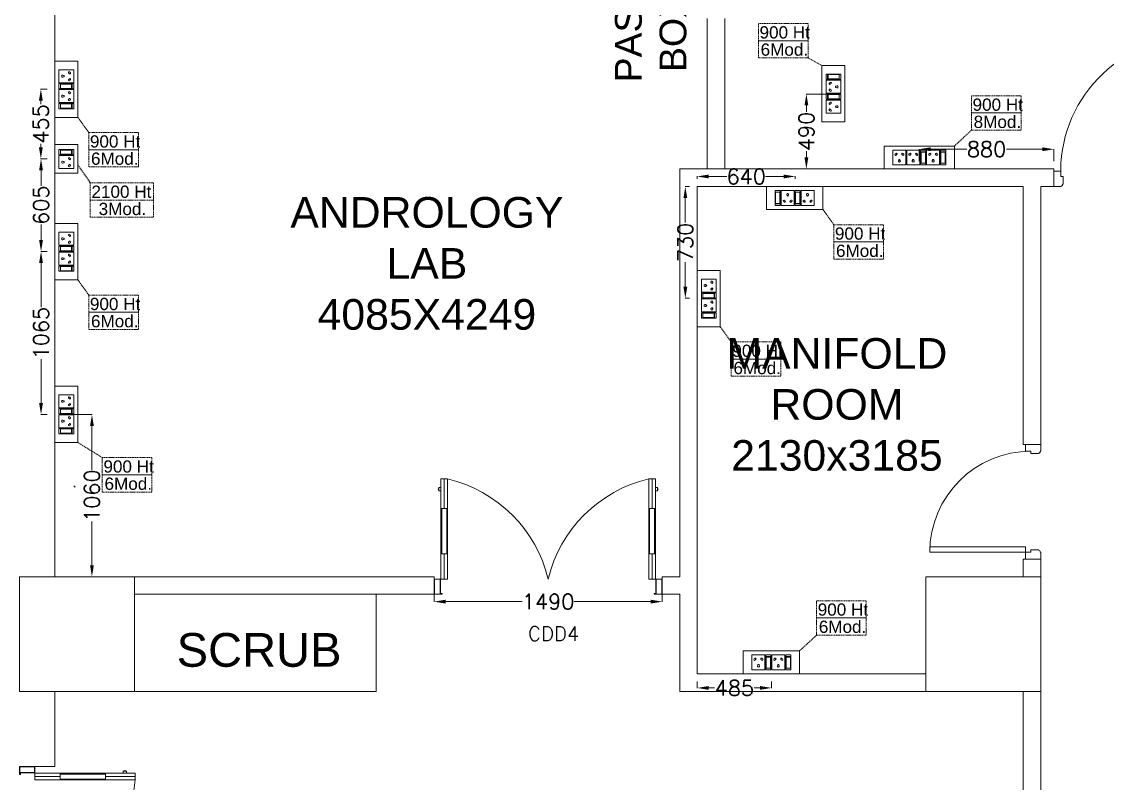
# Model space of a CAD drawing. Extents: x 3505867 to 4040009, y -660366 to -590408.
# Drawn here: x 3612446 to 3619542, y -603838 to -598861 of the extents above; entities that cross this region are included whole.
import ezdxf

# ---------------------------------------------------------------- set-up
doc = ezdxf.new("R2010")
doc.units = 0
doc.header["$LTSCALE"] = 6
doc.header["$MEASUREMENT"] = 0
doc.linetypes.add('1', pattern=[0])
doc.linetypes.add('DASHED2', pattern=[0.375, 0.25, -0.125])
doc.layers.get('0').update_dxf_attribs({"linetype": 'CONTINUOUS', "lineweight": 0})
doc.layers.get('Defpoints').update_dxf_attribs({"linetype": 'CONTINUOUS', "lineweight": 0})
for name, color, linetype, lineweight in [('1200 Door', 144, 'CONTINUOUS', 0), ('COL', 5, 'CONTINUOUS', 0), ('DIM', 7, 'CONTINUOUS', 0), ('DOOR', 44, 'CONTINUOUS', 0), ('Double Leaf Door', 4, 'CONTINUOUS', 0), ('ELE-2NOS OF 6-16 RAW POWER SOCKET', 1, 'CONTINUOUS', 0), ('ELE-3NOS 6-16A POWER SOCKET', 5, 'CONTINUOUS', 0), ('ELE-CABLE TRAY', 31, 'CONTINUOUS', 0), ('furniture', 33, 'CONTINUOUS', 0), ('TEXT', 5, 'CONTINUOUS', 0), ('WALL', 10, 'CONTINUOUS', 0)]:
    doc.layers.add(name, color=color, linetype=linetype, lineweight=lineweight)
doc.layers.add('CFT_LOOPING', color=7, linetype='1', lineweight=0, true_color=0xd6d600)
doc.layers.add('ELE-6A AC SOCKET', color=7, linetype='CONTINUOUS', lineweight=0, true_color=0x00ceb6)
doc.styles.add('ARIAL', font='arial.ttf')
doc.styles.add('ROMANS', font='romans.shx')
doc.styles.get("Standard").update_dxf_attribs({"font": 'SIMPLEX'})
doc.dimstyles.new('AEPL1', dxfattribs={"dimtxt": 100, "dimasz": 75, "dimexe": 1.25, "dimexo": 50, "dimtad": 0, "dimdec": 0, "dimtxsty": 'ROMANS', "dimcen": 2.5, "dimclrd": 7, "dimclre": 7, "dimadec": 0, "dimazin": 0, "dimtfac": 1, "dimtdec": 0, "dimtmove": 0, "dimatfit": 3, "dimfxl": 1, "dimlwd": 0, "dimlwe": 0, "dimarcsym": 0})

# ---------------------------------------------------------------- blocks, each defined once
blk = doc.blocks.new('A$C19B8274B')
at = {"layer": 'DOOR'}
for p, q in [((-45, 925), (-80, 925)), ((-80, 50), (-80, 925)), ((-45, 50), (-45, 925)), ((-45, 50), (-80, 50)), ((-955, -50), (-955, -47.5)), ((-940, -35), (-942.5, -35)), ((-60, -35), (-57.5, -35)), ((-45, -50), (-45, -47.5))]:
    blk.add_line(p, q, dxfattribs=at)
for points in [[(-940, 15), (-955, 15), (-955, 50), (-1000, 50), (-1000, -50), (-955, -50)], [(-940, -35), (-940, 15)], [(-60, 15), (-45, 15), (-45, 50), (0, 50), (0, -50), (-45, -50)], [(-60, -35), (-60, 15)]]:
    blk.add_lwpolyline(points, dxfattribs=at)
at = {"layer": 'DOOR', "color": 145}
blk.add_arc((-80, 50), 875, 90, 182.29244, dxfattribs=at)
at = {"layer": 'DOOR'}
for centre, start, end in [((-955, -35), 270, 0), ((-45, -35), 180, 270)]:
    blk.add_arc(centre, 12.5, start, end, dxfattribs=at)
blk = doc.blocks.new('750')
at = {"layer": 'DOOR'}
for p, q in [((-50, 705), (-47.5, 705)), ((-35, 690), (-35, 692.5)), ((50, 45), (50, 80)), ((50, 80), (675, 80)), ((675, 45), (675, 80)), ((-50, 45), (-47.5, 45)), ((-35, 60), (-35, 57.5)), ((50, 45), (675, 45))]:
    blk.add_line(p, q, dxfattribs=at)
for points in [[(15, 690), (15, 705), (50, 705), (50, 750), (-50, 750), (-50, 705)], [(-35, 690), (15, 690)], [(15, 60), (15, 45), (50, 45), (50, 0), (-50, 0), (-50, 45)], [(-35, 60), (15, 60)]]:
    blk.add_lwpolyline(points, dxfattribs=at)
for centre, start, end in [((-35, 705), 180, 270), ((-35, 45), 90, 180)]:
    blk.add_arc(centre, 12.5, start, end, dxfattribs=at)
at = {"layer": 'DOOR', "color": 145}
blk.add_arc((15, 45), 660, 0, 90, dxfattribs=at)
blk = doc.blocks.new('*D605')
at = {"layer": 'Defpoints', "color": 0, "linetype": 'ByBlock', "transparency": 16777216}
for p in [(-26230, 11392.2), (-24740, 11392.2), (-24740, 11287.3)]:
    blk.add_point(p, dxfattribs=at)
at = {"layer": 'DIM', "color": 7, "linetype": 'ByBlock', "lineweight": 0, "transparency": 16777216}
for p, q in [((-26230, 11342.2), (-26230, 11286.1)), ((-26155, 11287.3), (-25654.7, 11287.3)), ((-24815, 11287.3), (-25315.3, 11287.3)), ((-24740, 11342.2), (-24740, 11286.1))]:
    blk.add_line(p, q, dxfattribs=at)
at = {"layer": 'DIM', "color": 7, "linetype": 'ByBlock', "transparency": 16777216}
for points in [[(-26155, 11299.8), (-26155, 11274.8), (-26230, 11287.3)], [(-24815, 11299.8), (-24815, 11274.8), (-24740, 11287.3)]]:
    blk.add_solid(points, dxfattribs=at)
at = {"layer": 'DIM', "color": 0, "linetype": 'ByBlock', "transparency": 16777216, "insert": (-25485, 11287.3), "char_height": 100, "attachment_point": 5, "style": 'ROMANS'}
blk.add_mtext('1490', dxfattribs=at)
blk = doc.blocks.new('1500x2100x100 DD')
at = {"layer": 'Double Leaf Door'}
for points in [[(49.2, 263.9), (54.1, 263.9), (54.1, 560.4), (49.2, 560.4)], [(92.8, 560.4), (87.8, 560.4), (87.8, 263.9), (92.8, 263.9)], [(1407.2, 560.4), (1412.2, 560.4), (1412.2, 263.9), (1407.2, 263.9)], [(1450.8, 263.9), (1445.9, 263.9), (1445.9, 560.4), (1450.8, 560.4)]]:
    blk.add_hatch(color=6, dxfattribs=at).paths.add_polyline_path(points)
at = {"layer": 'Double Leaf Door', "color": 8}
for p, q in [((49.2, 100), (49.2, 754.2)), ((49.2, 754.2), (92.8, 754.2)), ((71, 560.4), (71, 754.2)), ((92.8, 754.2), (92.8, 100)), ((1450.8, 754.2), (1407.2, 754.2)), ((1407.2, 754.2), (1407.2, 100)), ((1429, 560.4), (1429, 754.2)), ((1450.8, 100), (1450.8, 754.2)), ((34.8, 696.7), (34.8, 678.8)), ((49.2, 698.7), (36.7, 698.7)), ((36.7, 676.8), (49.2, 676.8)), ((49.2, 698.7), (49.2, 676.8)), ((1450.8, 698.7), (1463.3, 698.7)), ((1450.8, 698.7), (1450.8, 676.8)), ((1463.3, 676.8), (1450.8, 676.8)), ((1465.2, 696.7), (1465.2, 678.8)), ((71, 100), (71, 263.9)), ((1429, 100), (1429, 263.9)), ((5, 100), (5, 0)), ((45.2, 100), (5, 100)), ((7, 98), (7, 2)), ((43.2, 98), (7, 98)), ((43.2, 3), (43.2, 98)), ((45.2, 5), (45.2, 100)), ((92.8, 100), (49.2, 100)), ((1407.2, 100), (1450.8, 100)), ((1454.8, 5), (1454.8, 100)), ((1454.8, 100), (1495, 100)), ((1456.8, 3), (1456.8, 98)), ((1456.8, 98), (1493, 98)), ((1493, 98), (1493, 2)), ((1495, 100), (1495, 0)), ((5, 0), (45.2, 0)), ((7, 2), (45.2, 2)), ((55.1, 3), (43.2, 3)), ((57.1, 5), (45.2, 5)), ((45.2, 2), (55.1, 2)), ((45.2, 0), (57.1, 0)), ((55.1, 2), (55.1, 3)), ((57.1, 0), (57.1, 5)), ((1442.9, 0), (1442.9, 5)), ((1442.9, 5), (1454.8, 5)), ((1454.8, 0), (1442.9, 0)), ((1444.9, 2), (1444.9, 3)), ((1444.9, 3), (1456.8, 3)), ((1454.8, 2), (1444.9, 2)), ((1493, 2), (1454.8, 2)), ((1495, 0), (1454.8, 0))]:
    blk.add_line(p, q, dxfattribs=at)
at = {"layer": 'Double Leaf Door', "color": 6}
for p, q in [((92.8, 560.4), (49.2, 560.4)), ((49.2, 560.4), (49.2, 263.9)), ((54.1, 263.9), (54.1, 560.4)), ((87.8, 263.9), (87.8, 560.4)), ((92.8, 263.9), (92.8, 560.4)), ((1407.2, 263.9), (1407.2, 560.4)), ((1407.2, 560.4), (1450.8, 560.4)), ((1412.2, 263.9), (1412.2, 560.4)), ((1445.9, 263.9), (1445.9, 560.4)), ((1450.8, 560.4), (1450.8, 263.9)), ((49.2, 263.9), (92.8, 263.9)), ((1450.8, 263.9), (1407.2, 263.9))]:
    blk.add_line(p, q, dxfattribs=at)
at = {"layer": 'Double Leaf Door', "color": 6, "ltscale": 100}
for p, q in [((87.8, 560.4), (87.8, 263.9)), ((1412.2, 560.4), (1412.2, 263.9))]:
    blk.add_line(p, q, dxfattribs=at)
at = {"layer": 'Double Leaf Door', "color": 6}
for points in [[(49.2, 560.4), (49.2, 263.9), (54.1, 263.9), (54.1, 560.4), (49.2, 560.4)], [(92.8, 560.4), (92.8, 263.9), (87.8, 263.9), (87.8, 560.4), (92.8, 560.4)], [(1407.2, 560.4), (1407.2, 263.9), (1412.2, 263.9), (1412.2, 560.4), (1407.2, 560.4)], [(1450.8, 560.4), (1450.8, 263.9), (1445.9, 263.9), (1445.9, 560.4), (1450.8, 560.4)]]:
    blk.add_lwpolyline(points, dxfattribs=at)
at = {"layer": 'Double Leaf Door', "ltscale": 5000}
for points in [[(49.2, 560.4), (49.2, 263.9), (54.1, 263.9), (54.1, 560.4), (49.2, 560.4)], [(1450.8, 560.4), (1450.8, 263.9), (1445.9, 263.9), (1445.9, 560.4), (1450.8, 560.4)]]:
    blk.add_lwpolyline(points, dxfattribs=at)
at = {"layer": 'Double Leaf Door', "color": 8}
for centre, radius, start, end in [((-111.3, -108), 886, 13.57447, 76.68363), ((1611.3, -108), 886, 103.31637, 166.42553), ((34.8, 687.7), 3.72, 90, 270), ((36.7, 696.7), 1.98, 90, 180), ((36.7, 678.8), 1.98, 180, 270), ((1463.3, 696.7), 1.98, 0, 90), ((1463.3, 678.8), 1.98, 270, 0), ((1465.2, 687.7), 3.72, 270, 90)]:
    blk.add_arc(centre, radius, start, end, dxfattribs=at)
blk = doc.blocks.new('1800x100')
at = {"layer": 'Double Leaf Door'}
for points in [[(101627.9, -31394.5), (101632.8, -31394.5), (101632.8, -31098), (101627.9, -31098)], [(101671.5, -31098), (101666.6, -31098), (101666.6, -31394.5), (101671.5, -31394.5)], [(103255.9, -31098), (103260.9, -31098), (103260.9, -31394.5), (103255.9, -31394.5)], [(103299.6, -31394.5), (103294.6, -31394.5), (103294.6, -31098), (103299.6, -31098)]]:
    blk.add_hatch(color=6, dxfattribs=at).paths.add_polyline_path(points)
at = {"layer": 'Double Leaf Door', "color": 8}
for p, q in [((101627.9, -31558.5), (101627.9, -30904.2)), ((101627.9, -30904.2), (101671.5, -30904.2)), ((101649.7, -31098), (101649.7, -30904.2)), ((101671.5, -30904.2), (101671.5, -31558.5)), ((103299.6, -30904.2), (103255.9, -30904.2)), ((103255.9, -30904.2), (103255.9, -31558.5)), ((103277.8, -31098), (103277.8, -30904.2)), ((103299.6, -31558.5), (103299.6, -30904.2)), ((101613.5, -30961.8), (101613.5, -30979.7)), ((101627.9, -30959.8), (101615.5, -30959.8)), ((101615.5, -30981.7), (101627.9, -30981.7)), ((101627.9, -30959.8), (101627.9, -30981.7)), ((103299.6, -30959.8), (103312, -30959.8)), ((103299.6, -30959.8), (103299.6, -30981.7)), ((103312, -30981.7), (103299.6, -30981.7)), ((103314, -30961.8), (103314, -30979.7)), ((101649.7, -31558.5), (101649.7, -31394.5)), ((103277.8, -31558.5), (103277.8, -31394.5)), ((101583.7, -31558.5), (101583.7, -31658.5)), ((101623.9, -31558.5), (101583.7, -31558.5)), ((101585.7, -31560.5), (101585.7, -31656.5)), ((101621.9, -31560.5), (101585.7, -31560.5)), ((101621.9, -31655.5), (101621.9, -31560.5)), ((101623.9, -31653.5), (101623.9, -31558.5)), ((101671.5, -31558.5), (101627.9, -31558.5)), ((103255.9, -31558.5), (103299.6, -31558.5)), ((103303.6, -31653.5), (103303.6, -31558.5)), ((103303.6, -31558.5), (103343.7, -31558.5)), ((103305.5, -31655.5), (103305.5, -31560.5)), ((103305.5, -31560.5), (103341.8, -31560.5)), ((103341.8, -31560.5), (103341.8, -31656.5)), ((103343.7, -31558.5), (103343.7, -31658.5)), ((101583.7, -31658.5), (101623.9, -31658.5)), ((101585.7, -31656.5), (101623.9, -31656.5)), ((101633.8, -31655.5), (101621.9, -31655.5)), ((101635.8, -31653.5), (101623.9, -31653.5)), ((101623.9, -31656.5), (101633.8, -31656.5)), ((101623.9, -31658.5), (101635.8, -31658.5)), ((101633.8, -31656.5), (101633.8, -31655.5)), ((101635.8, -31658.5), (101635.8, -31653.5)), ((103291.6, -31658.5), (103291.6, -31653.5)), ((103291.6, -31653.5), (103303.6, -31653.5)), ((103303.6, -31658.5), (103291.6, -31658.5)), ((103293.6, -31656.5), (103293.6, -31655.5)), ((103293.6, -31655.5), (103305.5, -31655.5)), ((103303.6, -31656.5), (103293.6, -31656.5)), ((103341.8, -31656.5), (103303.6, -31656.5)), ((103343.7, -31658.5), (103303.6, -31658.5))]:
    blk.add_line(p, q, dxfattribs=at)
at = {"layer": 'Double Leaf Door', "color": 6}
for p, q in [((101671.5, -31098), (101627.9, -31098)), ((101627.9, -31098), (101627.9, -31394.5)), ((101632.8, -31394.5), (101632.8, -31098)), ((101666.6, -31394.5), (101666.6, -31098)), ((101671.5, -31394.5), (101671.5, -31098)), ((103255.9, -31394.5), (103255.9, -31098)), ((103255.9, -31098), (103299.6, -31098)), ((103260.9, -31394.5), (103260.9, -31098)), ((103294.6, -31394.5), (103294.6, -31098)), ((103299.6, -31098), (103299.6, -31394.5)), ((101627.9, -31394.5), (101671.5, -31394.5)), ((103299.6, -31394.5), (103255.9, -31394.5))]:
    blk.add_line(p, q, dxfattribs=at)
at = {"layer": 'Double Leaf Door', "color": 6, "ltscale": 100}
for p, q in [((101666.6, -31098), (101666.6, -31394.5)), ((103260.9, -31098), (103260.9, -31394.5))]:
    blk.add_line(p, q, dxfattribs=at)
at = {"layer": 'Double Leaf Door', "color": 6}
for points in [[(101627.9, -31098), (101627.9, -31394.5), (101632.8, -31394.5), (101632.8, -31098), (101627.9, -31098)], [(101671.5, -31098), (101671.5, -31394.5), (101666.6, -31394.5), (101666.6, -31098), (101671.5, -31098)], [(103255.9, -31098), (103255.9, -31394.5), (103260.9, -31394.5), (103260.9, -31098), (103255.9, -31098)], [(103299.6, -31098), (103299.6, -31394.5), (103294.6, -31394.5), (103294.6, -31098), (103299.6, -31098)]]:
    blk.add_lwpolyline(points, dxfattribs=at)
at = {"layer": 'Double Leaf Door', "ltscale": 5000}
for points in [[(101627.9, -31098), (101627.9, -31394.5), (101632.8, -31394.5), (101632.8, -31098), (101627.9, -31098)], [(103299.6, -31098), (103299.6, -31394.5), (103294.6, -31394.5), (103294.6, -31098), (103299.6, -31098)]]:
    blk.add_lwpolyline(points, dxfattribs=at)
at = {"layer": 'Double Leaf Door', "color": 8}
for centre, radius, start, end in [((101601.6, -31795.7), 894.2, 15.3848, 85.51147), ((103268.8, -31726.5), 822.4, 90.89566, 168.20807), ((101613.5, -30970.7), 3.72, 90, 270), ((101615.5, -30961.8), 1.98, 90, 180), ((101615.5, -30979.7), 1.98, 180, 270), ((103312, -30961.8), 1.98, 0, 90), ((103312, -30979.7), 1.98, 270, 0), ((103314, -30970.7), 3.72, 270, 90)]:
    blk.add_arc(centre, radius, start, end, dxfattribs=at)
blk = doc.blocks.new('RTUH 6U')
at = {"layer": 'ELE-2NOS OF 6-16 RAW POWER SOCKET', "color": 30, "lineweight": 0, "ltscale": 300}
for p, q in [((-311.5, -26.5), (-226.5, -26.5)), ((-311.5, -123.5), (-311.5, -26.5)), ((-226.5, -26.5), (-226.5, -123.5)), ((-187.1, -26.5), (-220.9, -26.5)), ((-220.9, -26.5), (-220.9, -123.5)), ((-189.9, -37), (-218, -37)), ((-218, -37), (-218, -113)), ((-189.9, -40.4), (-218, -40.4)), ((-189.9, -113), (-189.9, -37)), ((-187.1, -123.5), (-187.1, -26.5)), ((-187.1, -123.5), (-187.1, -26.5)), ((-181.4, -123.5), (-181.4, -26.5)), ((-181.4, -26.5), (-96.4, -26.5)), ((-96.4, -26.5), (-96.4, -123.5)), ((-57, -26.5), (-90.8, -26.5)), ((-90.8, -26.5), (-90.8, -123.5)), ((-59.8, -37), (-88, -37)), ((-88, -37), (-88, -113)), ((-59.8, -40.4), (-88, -40.4)), ((-59.8, -113), (-59.8, -37)), ((-57, -123.5), (-57, -26.5)), ((-57, -123.5), (-57, -26.5)), ((-226.5, -123.5), (-311.5, -123.5)), ((-187.1, -123.5), (-220.9, -123.5)), ((-220.9, -123.5), (-187.1, -123.5)), ((-218, -113), (-189.9, -113)), ((-96.4, -123.5), (-181.4, -123.5)), ((-57, -123.5), (-90.8, -123.5)), ((-90.8, -123.5), (-57, -123.5)), ((-88, -113), (-59.8, -113))]:
    blk.add_line(p, q, dxfattribs=at)
blk.add_lwpolyline([(0, 0), (-368.5, 0), (-368.5, -150), (0, -150)], close=True, dxfattribs=at)
for centre, radius, start, end in [((-293.2, -56.1), 5.7, 87.48997, 354.73109), ((-288.7, -52.1), 4.6, 284.90486, 157.31619), ((-249.3, -52.1), 4.6, 22.68381, 255.09514), ((-244.8, -56.1), 5.7, 185.26891, 92.51003), ((-163.1, -56.1), 5.7, 87.48997, 354.73109), ((-158.6, -52.1), 4.6, 284.90486, 157.31619), ((-119.2, -52.1), 4.6, 22.68381, 255.09514), ((-114.7, -56.1), 5.7, 185.26891, 92.51003), ((-269, -99), 6.62, 127.15837, 52.84163), ((-269, -92.3), 4.22, 341.40312, 198.59688), ((-138.9, -99), 6.62, 127.15837, 52.84163), ((-138.9, -92.3), 4.22, 341.40312, 198.59688)]:
    blk.add_arc(centre, radius, start, end, dxfattribs=at)
blk = doc.blocks.new('543WYH')
at = {"layer": 'ELE-2NOS OF 6-16 RAW POWER SOCKET', "color": 30, "linetype": 'ByBlock', "lineweight": 0}
for p, q in [((-123.5, -57), (-123.5, -90.8)), ((-26.5, -57), (-123.5, -57)), ((-26.5, -57), (-123.5, -57)), ((-113, -59.8), (-113, -88)), ((-37, -59.8), (-113, -59.8)), ((-109.6, -59.8), (-109.6, -88)), ((-37, -88), (-37, -59.8)), ((-26.5, -57), (-26.5, -90.8)), ((-26.5, -90.8), (-26.5, -57)), ((-123.5, -90.8), (-26.5, -90.8)), ((-123.5, -96.4), (-26.5, -96.4)), ((-123.5, -181.4), (-123.5, -96.4)), ((-113, -88), (-37, -88)), ((-26.5, -96.4), (-26.5, -181.4)), ((-26.5, -181.4), (-123.5, -181.4)), ((-123.5, -187.1), (-123.5, -220.9)), ((-26.5, -187.1), (-123.5, -187.1)), ((-26.5, -187.1), (-123.5, -187.1)), ((-113, -189.9), (-113, -218)), ((-37, -189.9), (-113, -189.9)), ((-109.6, -189.9), (-109.6, -218)), ((-37, -218), (-37, -189.9)), ((-26.5, -187.1), (-26.5, -220.9)), ((-26.5, -220.9), (-26.5, -187.1)), ((-123.5, -220.9), (-26.5, -220.9)), ((-123.5, -311.5), (-123.5, -226.5)), ((-123.5, -226.5), (-26.5, -226.5)), ((-113, -218), (-37, -218)), ((-26.5, -226.5), (-26.5, -311.5)), ((-26.5, -311.5), (-123.5, -311.5)), ((-123.5, -402.2), (-123.5, -317.1)), ((-123.5, -317.1), (-26.5, -317.1)), ((-26.5, -317.1), (-26.5, -402.2)), ((-26.5, -402.2), (-123.5, -402.2))]:
    blk.add_line(p, q, dxfattribs=at)
blk.add_lwpolyline([(-150, 0), (-150, -459.1), (0, -459.1), (0, 0)], close=True, dxfattribs=at)
for centre, radius, start, end in [((-97.9, -119.2), 4.6, 112.68381, 345.09514), ((-93.9, -114.7), 5.7, 275.26891, 182.51003), ((-57.7, -138.9), 4.22, 71.40312, 288.59688), ((-51, -138.9), 6.62, 217.15837, 142.84163), ((-97.9, -158.6), 4.6, 14.90486, 247.31619), ((-93.9, -163.1), 5.7, 177.48997, 84.73109), ((-97.9, -249.3), 4.6, 112.68381, 345.09514), ((-93.9, -244.8), 5.7, 275.26891, 182.51003), ((-57.7, -269), 4.22, 71.40312, 288.59688), ((-51, -269), 6.62, 217.15837, 142.84163), ((-97.9, -288.7), 4.6, 14.90486, 247.31619), ((-97.9, -339.9), 4.6, 112.68381, 345.09514), ((-93.9, -293.2), 5.7, 177.48997, 84.73109), ((-93.9, -335.4), 5.7, 275.26891, 182.51003), ((-51, -359.7), 6.62, 217.15837, 142.84163), ((-97.9, -379.4), 4.6, 14.90486, 247.31619), ((-93.9, -383.9), 5.7, 177.48997, 84.73109), ((-57.7, -359.7), 4.22, 71.40312, 288.59688)]:
    blk.add_arc(centre, radius, start, end, dxfattribs=at)
blk = doc.blocks.new('EQ2WE')
at = {"layer": 'ELE-6A AC SOCKET', "lineweight": 0}
for p, q in [((-98.7, 169.5), (-215.4, 169.5)), ((-215.4, 169.5), (-215.4, 36.3)), ((-98.7, 36.3), (-98.7, 169.5)), ((-91, 36.3), (-91, 169.5)), ((-91, 169.5), (-44.6, 169.5)), ((-44.6, 169.5), (-91, 169.5)), ((-87.1, 50.8), (-87.1, 155)), ((-87.1, 155), (-48.5, 155)), ((-48.5, 155), (-48.5, 50.8)), ((-44.6, 169.5), (-44.6, 36.3)), ((-44.6, 169.5), (-44.6, 36.3)), ((-215.4, 36.3), (-98.7, 36.3)), ((-44.6, 36.3), (-91, 36.3)), ((-48.5, 55.5), (-87.1, 55.5)), ((-48.5, 50.8), (-87.1, 50.8))]:
    blk.add_line(p, q, dxfattribs=at)
blk.add_lwpolyline([(0, 0), (-257.3, 0), (-257.3, 205.9), (0, 205.9)], close=True, dxfattribs=at)
for centre, radius, start, end in [((-157.1, 135.8), 9.08, 307.15837, 232.84163), ((-157.1, 126.7), 5.79, 161.40312, 18.59688), ((-190.3, 76.9), 7.83, 5.26891, 272.51003), ((-184.2, 71.6), 6.31, 202.68381, 75.09514), ((-130, 71.6), 6.31, 104.90486, 337.31619), ((-123.8, 76.9), 7.83, 267.48997, 174.73109)]:
    blk.add_arc(centre, radius, start, end, dxfattribs=at)
blk = doc.blocks.new('*D360')
at = {"layer": 'Defpoints', "color": 0, "linetype": 'ByBlock', "transparency": 16777216}
for p in [(3612662.2, -601428.5), (3612904.7, -601428.5), (3612662.2, -602488.2)]:
    blk.add_point(p, dxfattribs=at)
at = {"layer": 'ELE-CABLE TRAY', "color": 7, "linetype": 'ByBlock', "lineweight": 0, "transparency": 16777216}
for p, q in [((3612712.2, -601428.5), (3612906, -601428.5)), ((3612904.7, -601503.5), (3612904.7, -601788.7)), ((3612904.7, -602413.2), (3612904.7, -602128)), ((3612712.2, -602488.2), (3612906, -602488.2))]:
    blk.add_line(p, q, dxfattribs=at)
at = {"layer": 'ELE-CABLE TRAY', "color": 7, "linetype": 'ByBlock', "transparency": 16777216}
for points in [[(3612917.2, -601503.5), (3612892.2, -601503.5), (3612904.7, -601428.5)], [(3612892.2, -602413.2), (3612917.2, -602413.2), (3612904.7, -602488.2)]]:
    blk.add_solid(points, dxfattribs=at)
at = {"layer": 'ELE-CABLE TRAY', "color": 0, "linetype": 'ByBlock', "transparency": 16777216, "insert": (3612904.7, -601958.4), "char_height": 100, "attachment_point": 5, "rotation": 90, "style": 'ROMANS'}
blk.add_mtext('1060', dxfattribs=at)
blk = doc.blocks.new('*D361')
at = {"layer": 'Defpoints', "color": 0, "linetype": 'ByBlock', "transparency": 16777216}
for p in [(3612571.9, -600363.2), (3612662.2, -600363.2), (3612662.2, -601428.5)]:
    blk.add_point(p, dxfattribs=at)
at = {"layer": 'ELE-CABLE TRAY', "color": 7, "linetype": 'ByBlock', "lineweight": 0, "transparency": 16777216}
for p, q in [((3612612.2, -600363.2), (3612570.7, -600363.2)), ((3612571.9, -600438.2), (3612571.9, -600726.2)), ((3612571.9, -601353.5), (3612571.9, -601065.5)), ((3612612.2, -601428.5), (3612570.7, -601428.5))]:
    blk.add_line(p, q, dxfattribs=at)
at = {"layer": 'ELE-CABLE TRAY', "color": 7, "linetype": 'ByBlock', "transparency": 16777216}
for points in [[(3612584.4, -600438.2), (3612559.4, -600438.2), (3612571.9, -600363.2)], [(3612559.4, -601353.5), (3612584.4, -601353.5), (3612571.9, -601428.5)]]:
    blk.add_solid(points, dxfattribs=at)
at = {"layer": 'ELE-CABLE TRAY', "color": 0, "linetype": 'ByBlock', "transparency": 16777216, "insert": (3612571.9, -600895.8), "char_height": 100, "attachment_point": 5, "rotation": 90, "style": 'ROMANS'}
blk.add_mtext('1065', dxfattribs=at)
blk = doc.blocks.new('*D362')
at = {"layer": 'Defpoints', "color": 0, "linetype": 'ByBlock', "transparency": 16777216}
for p in [(3612571.9, -599757.7), (3612662.2, -599757.7), (3612662.2, -600362.2)]:
    blk.add_point(p, dxfattribs=at)
at = {"layer": 'ELE-CABLE TRAY', "color": 7, "linetype": 'ByBlock', "lineweight": 0, "transparency": 16777216}
for p, q in [((3612612.2, -599757.7), (3612570.7, -599757.7)), ((3612571.9, -599832.7), (3612571.9, -599933.1)), ((3612571.9, -600287.2), (3612571.9, -600186.8)), ((3612612.2, -600362.2), (3612570.7, -600362.2))]:
    blk.add_line(p, q, dxfattribs=at)
at = {"layer": 'ELE-CABLE TRAY', "color": 7, "linetype": 'ByBlock', "transparency": 16777216}
for points in [[(3612584.4, -599832.7), (3612559.4, -599832.7), (3612571.9, -599757.7)], [(3612559.4, -600287.2), (3612584.4, -600287.2), (3612571.9, -600362.2)]]:
    blk.add_solid(points, dxfattribs=at)
at = {"layer": 'ELE-CABLE TRAY', "color": 0, "linetype": 'ByBlock', "transparency": 16777216, "insert": (3612571.9, -600059.9), "char_height": 100, "attachment_point": 5, "rotation": 90, "style": 'ROMANS'}
blk.add_mtext('605', dxfattribs=at)
blk = doc.blocks.new('*D363')
at = {"layer": 'Defpoints', "color": 0, "linetype": 'ByBlock', "transparency": 16777216}
for p in [(3612570.7, -599302), (3612662.2, -599302), (3612662.2, -599756.7)]:
    blk.add_point(p, dxfattribs=at)
at = {"layer": 'ELE-CABLE TRAY', "color": 7, "linetype": 'ByBlock', "lineweight": 0, "transparency": 16777216}
for p, q in [((3612612.2, -599302), (3612569.4, -599302)), ((3612570.7, -599377), (3612570.7, -599400.1)), ((3612570.7, -599681.7), (3612570.7, -599658.5)), ((3612612.2, -599756.7), (3612569.4, -599756.7))]:
    blk.add_line(p, q, dxfattribs=at)
at = {"layer": 'ELE-CABLE TRAY', "color": 7, "linetype": 'ByBlock', "transparency": 16777216}
for points in [[(3612583.2, -599377), (3612558.2, -599377), (3612570.7, -599302)], [(3612558.2, -599681.7), (3612583.2, -599681.7), (3612570.7, -599756.7)]]:
    blk.add_solid(points, dxfattribs=at)
at = {"layer": 'ELE-CABLE TRAY', "color": 0, "linetype": 'ByBlock', "transparency": 16777216, "insert": (3612570.7, -599529.3), "char_height": 100, "attachment_point": 5, "rotation": 90, "style": 'ROMANS'}
blk.add_mtext('455', dxfattribs=at)
blk = doc.blocks.new('*D364')
at = {"layer": 'Defpoints', "color": 0, "linetype": 'ByBlock', "transparency": 16777216}
for p in [(3616862.2, -603123.2), (3617347.4, -603123.2), (3617347.4, -603215)]:
    blk.add_point(p, dxfattribs=at)
at = {"layer": 'ELE-CABLE TRAY', "color": 7, "linetype": 'ByBlock', "lineweight": 0, "transparency": 16777216}
for p, q in [((3616862.2, -603173.2), (3616862.2, -603216.3)), ((3616937.2, -603215), (3616975.6, -603215)), ((3617272.4, -603215), (3617234, -603215)), ((3617347.4, -603173.2), (3617347.4, -603216.3))]:
    blk.add_line(p, q, dxfattribs=at)
at = {"layer": 'ELE-CABLE TRAY', "color": 7, "linetype": 'ByBlock', "transparency": 16777216}
for points in [[(3616937.2, -603202.5), (3616937.2, -603227.5), (3616862.2, -603215)], [(3617272.4, -603227.5), (3617272.4, -603202.5), (3617347.4, -603215)]]:
    blk.add_solid(points, dxfattribs=at)
at = {"layer": 'ELE-CABLE TRAY', "color": 0, "linetype": 'ByBlock', "transparency": 16777216, "insert": (3617104.8, -603215), "char_height": 100, "attachment_point": 5, "style": 'ROMANS'}
blk.add_mtext('485', dxfattribs=at)
blk = doc.blocks.new('*D365')
at = {"layer": 'Defpoints', "color": 0, "linetype": 'ByBlock', "transparency": 16777216}
for p in [(3616783.9, -599938.2), (3616862.2, -599938.2), (3616862.2, -600668.1)]:
    blk.add_point(p, dxfattribs=at)
at = {"layer": 'ELE-CABLE TRAY', "color": 7, "linetype": 'ByBlock', "lineweight": 0, "transparency": 16777216}
for p, q in [((3616812.2, -599938.2), (3616782.7, -599938.2)), ((3616783.9, -600013.2), (3616783.9, -600174)), ((3616783.9, -600593.1), (3616783.9, -600432.4)), ((3616812.2, -600668.1), (3616782.7, -600668.1))]:
    blk.add_line(p, q, dxfattribs=at)
at = {"layer": 'ELE-CABLE TRAY', "color": 7, "linetype": 'ByBlock', "transparency": 16777216}
for points in [[(3616796.4, -600013.2), (3616771.4, -600013.2), (3616783.9, -599938.2)], [(3616771.4, -600593.1), (3616796.4, -600593.1), (3616783.9, -600668.1)]]:
    blk.add_solid(points, dxfattribs=at)
at = {"layer": 'ELE-CABLE TRAY', "color": 0, "linetype": 'ByBlock', "transparency": 16777216, "insert": (3616783.9, -600303.2), "char_height": 100, "attachment_point": 5, "rotation": 90, "style": 'ROMANS'}
blk.add_mtext('730', dxfattribs=at)
blk = doc.blocks.new('*D366')
at = {"layer": 'Defpoints', "color": 0, "linetype": 'ByBlock', "transparency": 16777216}
for p in [(3617502.1, -599872.2), (3616862.2, -599938.2), (3617502.1, -599938.2)]:
    blk.add_point(p, dxfattribs=at)
at = {"layer": 'ELE-CABLE TRAY', "color": 7, "linetype": 'ByBlock', "lineweight": 0, "transparency": 16777216}
for p, q in [((3616862.2, -599888.2), (3616862.2, -599871)), ((3616937.2, -599872.2), (3617055.3, -599872.2)), ((3617427.1, -599872.2), (3617309, -599872.2)), ((3617502.1, -599888.2), (3617502.1, -599871))]:
    blk.add_line(p, q, dxfattribs=at)
at = {"layer": 'ELE-CABLE TRAY', "color": 7, "linetype": 'ByBlock', "transparency": 16777216}
for points in [[(3616937.2, -599859.7), (3616937.2, -599884.7), (3616862.2, -599872.2)], [(3617427.1, -599884.7), (3617427.1, -599859.7), (3617502.1, -599872.2)]]:
    blk.add_solid(points, dxfattribs=at)
at = {"layer": 'ELE-CABLE TRAY', "color": 0, "linetype": 'ByBlock', "transparency": 16777216, "insert": (3617182.2, -599872.2), "char_height": 100, "attachment_point": 5, "style": 'ROMANS'}
blk.add_mtext('640', dxfattribs=at)
blk = doc.blocks.new('*D367')
at = {"layer": 'Defpoints', "color": 0, "linetype": 'ByBlock', "transparency": 16777216}
for p in [(3619193.1, -599694.3), (3618313.4, -599823.2), (3619193.1, -599823.2)]:
    blk.add_point(p, dxfattribs=at)
at = {"layer": 'ELE-CABLE TRAY', "color": 7, "linetype": 'ByBlock', "lineweight": 0, "transparency": 16777216}
for p, q in [((3618313.4, -599773.2), (3618313.4, -599693)), ((3618388.4, -599694.3), (3618624.1, -599694.3)), ((3619118.1, -599694.3), (3618882.5, -599694.3)), ((3619193.1, -599773.2), (3619193.1, -599693))]:
    blk.add_line(p, q, dxfattribs=at)
at = {"layer": 'ELE-CABLE TRAY', "color": 7, "linetype": 'ByBlock', "transparency": 16777216}
for points in [[(3618388.4, -599681.8), (3618388.4, -599706.8), (3618313.4, -599694.3)], [(3619118.1, -599706.8), (3619118.1, -599681.8), (3619193.1, -599694.3)]]:
    blk.add_solid(points, dxfattribs=at)
at = {"layer": 'ELE-CABLE TRAY', "color": 0, "linetype": 'ByBlock', "transparency": 16777216, "insert": (3618753.3, -599694.3), "char_height": 100, "attachment_point": 5, "style": 'ROMANS'}
blk.add_mtext('880', dxfattribs=at)
blk = doc.blocks.new('*D368')
at = {"layer": 'Defpoints', "color": 0, "linetype": 'ByBlock', "transparency": 16777216}
for p in [(3617575.4, -599333.2), (3617827.2, -599333.2), (3617827.2, -599823.2)]:
    blk.add_point(p, dxfattribs=at)
at = {"layer": 'ELE-CABLE TRAY', "color": 7, "linetype": 'ByBlock', "lineweight": 0, "transparency": 16777216}
for p, q in [((3617777.2, -599333.2), (3617574.2, -599333.2)), ((3617575.4, -599408.2), (3617575.4, -599449.1)), ((3617575.4, -599748.2), (3617575.4, -599707.4)), ((3617777.2, -599823.2), (3617574.2, -599823.2))]:
    blk.add_line(p, q, dxfattribs=at)
at = {"layer": 'ELE-CABLE TRAY', "color": 7, "linetype": 'ByBlock', "transparency": 16777216}
for points in [[(3617587.9, -599408.2), (3617562.9, -599408.2), (3617575.4, -599333.2)], [(3617562.9, -599748.2), (3617587.9, -599748.2), (3617575.4, -599823.2)]]:
    blk.add_solid(points, dxfattribs=at)
at = {"layer": 'ELE-CABLE TRAY', "color": 0, "linetype": 'ByBlock', "transparency": 16777216, "insert": (3617575.4, -599578.2), "char_height": 100, "attachment_point": 5, "rotation": 90, "style": 'ROMANS'}
blk.add_mtext('490', dxfattribs=at)
blk = doc.blocks.new('CIVIL IVF')
at = {"layer": 'COL', "color": 8}
for points in [[(-28940, 10700.2), (-28190, 10700.2), (-28190, 11450.2), (-28940, 11450.2)], [(-22265, 10700.2), (-22265, 11450.2), (-23015, 11450.2), (-23015, 10700.2)]]:
    blk.add_lwpolyline(points, close=True, dxfattribs=at)
at = {"layer": 'furniture', "color": 8, "linetype": 'Continuous'}
for p, q in [((-26610, 10700.2), (-26610, 11335.2)), ((-28190, 10700.2), (-26610, 10700.2))]:
    blk.add_line(p, q, dxfattribs=at)
at = {"layer": 'WALL', "color": 8, "linetype": 'ByBlock'}
for p, q in [((-28710, 17415.2), (-28710, 11450.2)), ((-28710, 17415.2), (-28710, 11450.2)), ((-24445, 14115.2, -101230.8), (-24445, 15099.2, -101230.8)), ((-24330, 14115.2), (-24330, 15099.2)), ((-22179.1, 14115.2), (-24625, 14115.2)), ((-24625, 11450.2), (-24625, 14115.2)), ((-22179.1, 14115.2), (-22179.1, 14000.2)), ((-22380, 14000.2), (-24510, 14000.2)), ((-24510, 10815.2), (-24510, 14000.2)), ((-22380, 12315.2), (-22380, 14000.2)), ((-22179.1, 14000.2), (-22265, 14000.2)), ((-22265, 12315.2), (-22265, 14000.2)), ((-22380, 12315.2), (-22265, 12315.2)), ((-22380, 11450.2), (-22380, 11565.2)), ((-22380, 11565.2), (-22265, 11565.2)), ((-22265, 11565.2), (-22265, 11450.2)), ((-22380, 11450.2), (-22265, 11450.2)), ((-24625, 10700.2), (-24625, 11335.2)), ((-23015, 10815.2), (-24510, 10815.2)), ((-28710, 10209.7), (-28710, 10699.2)), ((-23015, 10700.2), (-24625, 10700.2)), ((-22380, 9360.2), (-22380, 10700.2)), ((-22265, 9360.2), (-22265, 10700.2))]:
    blk.add_line(p, q, dxfattribs=at)
at = {"layer": 'WALL', "color": 8, "lineweight": 0}
for p, q in [((-24510, 14115.2), (-22380, 14115.2)), ((-24510, 14000.2), (-22380, 14000.2)), ((-28190, 11450.2), (-26230, 11450.2)), ((-26230, 11450.2), (-26230, 11335.2)), ((-24740, 11450.2), (-24625, 11450.2)), ((-24740, 11450.2), (-24740, 11335.2)), ((-28190, 11335.2), (-26230, 11335.2)), ((-24740, 11335.2), (-24625, 11335.2)), ((-28825, 10700.2), (-28595, 10700.2)), ((-23015, 10700.2), (-22265, 10700.2)), ((-28940, 10209.7), (-28710, 10209.7))]:
    blk.add_line(p, q, dxfattribs=at)
at = {"layer": 'WALL', "linetype": 'ByBlock'}
blk.add_line((-28577.3, 12035.1), (-28586.5, 12044.3), dxfattribs=at)
at = {"layer": 'DOOR', "color": 8, "linetype": 'Continuous'}
blk.add_blockref('A$C19B8274B', (-21179.1, 14050.2), dxfattribs=at)
at = {"layer": 'DOOR', "color": 8, "xscale": -1}
blk.add_blockref('750', (-22315, 11565.2), dxfattribs=at)
at = {"layer": 'Double Leaf Door', "color": 8}
blk.add_blockref('1500x2100x100 DD', (-26235, 11335.2), dxfattribs=at)
at = {"layer": 'Double Leaf Door', "color": 8, "rotation": 270}
blk.add_blockref('1800x100', (2718.5, 111793.4), dxfattribs=at)
at = {"layer": '1200 Door', "color": 8, "linetype": 'ByBlock', "style": 'ROMANS'}
blk.add_text('CDD4', height=94.18, dxfattribs=at).set_placement((-25617.2, 11031.3, -35804.4))
at = {"layer": 'DIM', "color": 8, "linetype": 'Continuous', "insert": (-24813.7, 15007.2, -101230.8), "char_height": 175, "width": 1149.25, "attachment_point": 5, "rotation": 90, "style": 'ARIAL'}
blk.add_mtext('PASS BOX', dxfattribs=at)
at = {"layer": 'DIM', "color": 8, "char_height": 200, "width": 1980.803, "attachment_point": 5, "style": 'ARIAL'}
for s, insert in [('ANDROLOGY\\PLAB\\P4085X4249', (-26277.6, 13496.8)), ('MANIFOLD\\PROOM\\P2130x3185', (-23597.3, 12575))]:
    blk.add_mtext(s, dxfattribs=dict(at, insert=insert))
at = {"layer": 'furniture', "color": 8, "linetype": 'Continuous', "insert": (-27374.8, 11154), "char_height": 220.41, "width": 1257.81, "attachment_point": 5, "style": 'ARIAL'}
blk.add_mtext('\\PSCRUB', dxfattribs=at)
at = {"layer": 'DIM', "color": 8, "linetype": 'ByBlock'}
dim = blk.add_linear_dim(base=(-24740, 11287.3), p1=(-26230, 11392.2), p2=(-24740, 11392.2), dimstyle='AEPL1', dxfattribs=at)
dim.commit()
dim.dimension.update_dxf_attribs({"geometry": '*D605', "text_midpoint": (-25485, 11287.3), "dimtype": 160})

msp = doc.modelspace()

# ---------------------------------------------------------------- linework, layer by layer
at = {"layer": 'CFT_LOOPING', "color": 7, "linetype": 'DASHED2', "ltscale": 5}
for p, q in [((3617586.5, -599097.3), (3617677.2, -599147)), ((3612884.1, -599585.3), (3612812.2, -599486.2)), ((3618654.4, -599569.8), (3618543, -599673.2)), ((3612894.1, -599913.8), (3612812.2, -599796.4)), ((3617754.4, -600187.3), (3617682.6, -600088.2)), ((3612884.1, -600647.5), (3612812.2, -600548.5)), ((3617084.1, -600953.4), (3617012.2, -600854.4)), ((3612972.5, -601709.8), (3612812.2, -601610.7)), ((3617642.1, -602869.8), (3617530.7, -602973.2))]:
    msp.add_line(p, q, dxfattribs=at)
for points in [[(3617261.7, -598872.3), (3617586.5, -598872.3), (3617586.5, -598984.8), (3617261.7, -598984.8)], [(3617261.7, -598984.8), (3617586.5, -598984.8), (3617586.5, -599097.3), (3617261.7, -599097.3)], [(3612884.1, -599585.3), (3613208.9, -599585.3), (3613208.9, -599697.8), (3612884.1, -599697.8)], [(3612884.1, -599697.8), (3613208.9, -599697.8), (3613208.9, -599810.3), (3612884.1, -599810.3)], [(3612894.1, -599913.8), (3613306.7, -599913.8), (3613306.7, -600026.3), (3612894.1, -600026.3)], [(3612894.1, -600026.3), (3613306.7, -600026.3), (3613306.7, -600138.8), (3612894.1, -600138.8)], [(3617754.4, -600187.3), (3618079.3, -600187.3), (3618079.3, -600299.8), (3617754.4, -600299.8)], [(3617754.4, -600299.8), (3618079.3, -600299.8), (3618079.3, -600412.3), (3617754.4, -600412.3)], [(3612884.1, -600647.5), (3613208.9, -600647.5), (3613208.9, -600760), (3612884.1, -600760)], [(3612884.1, -600760), (3613208.9, -600760), (3613208.9, -600872.5), (3612884.1, -600872.5)], [(3617084.1, -600953.4), (3617408.9, -600953.4), (3617408.9, -601065.9), (3617084.1, -601065.9)], [(3617084.1, -601065.9), (3617408.9, -601065.9), (3617408.9, -601178.4), (3617084.1, -601178.4)], [(3612972.5, -601709.8), (3613297.3, -601709.8), (3613297.3, -601822.3), (3612972.5, -601822.3)], [(3612972.5, -601822.3), (3613297.3, -601822.3), (3613297.3, -601934.8), (3612972.5, -601934.8)], [(3617642.1, -602644.8), (3617966.9, -602644.8), (3617966.9, -602757.3), (3617642.1, -602757.3)], [(3617642.1, -602757.3), (3617966.9, -602757.3), (3617966.9, -602869.8), (3617642.1, -602869.8)]]:
    msp.add_lwpolyline(points, close=True, dxfattribs=at)
at = {"layer": 'CFT_LOOPING', "color": 7, "linetype": 'DASHED2', "ltscale": 5, "elevation": 0}
for points in [[(3618654.4, -599344.8), (3618979.2, -599344.8), (3618979.2, -599457.3), (3618654.4, -599457.3)], [(3618654.4, -599457.3), (3618979.2, -599457.3), (3618979.2, -599569.8), (3618654.4, -599569.8)]]:
    msp.add_lwpolyline(points, close=True, dxfattribs=at)

# ---------------------------------------------------------------- block references
at = {"linetype": 'ByBlock'}
msp.add_blockref('CIVIL IVF', (3641372.2, -613938.4), dxfattribs=at)
at = {"layer": 'ELE-2NOS OF 6-16 RAW POWER SOCKET', "color": 3, "linetype": 'ByBlock'}
for p, rotation in [((3612812.2, -599486.2), 270), ((3617677.2, -599147, -101230.8), 89.99999999999999), ((3617314.1, -600088.2), 180), ((3612812.2, -600548.5), 270), ((3617012.2, -600854.4), 270), ((3612812.2, -601610.7), 270)]:
    msp.add_blockref('RTUH 6U', p, dxfattribs=dict(at, rotation=rotation))
msp.add_blockref('RTUH 6U', (3617530.7, -602973.2), dxfattribs=at)
at = {"layer": 'ELE-3NOS 6-16A POWER SOCKET', "color": 254, "linetype": 'ByBlock', "true_color": 0xdebad0, "rotation": 270}
msp.add_blockref('543WYH', (3618543, -599823.2), dxfattribs=at)
at = {"layer": 'ELE-6A AC SOCKET', "color": 254, "linetype": 'ByBlock', "true_color": 0xdebad0, "xscale": 0.7286145446852714, "yscale": 0.7286145446852714, "zscale": 0.7286145446852714, "rotation": 90}
msp.add_blockref('EQ2WE', (3612812.2, -599663.9), dxfattribs=at)

# ---------------------------------------------------------------- texts
at = {"layer": 'TEXT', "color": 7, "char_height": 80, "attachment_point": 1}
for s, insert, width in [('\\A1;{\\fArial|b0|i0|c0|p34;900 Ht\\P}', (3617269.1, -598890.4), 8957.987), ('\\A1;{\\fArial|b0|i0|c0|p34;6Mod.\\P}', (3617276.1, -599002.9), 352.575), ('\\A1;{\\fArial|b0|i0|c0|p34;900 Ht\\P}', (3618661.8, -599362.8), 8957.987), ('\\A1;{\\fArial|b0|i0|c0|p34;8Mod.\\P}', (3618668.8, -599475.3), 352.575), ('\\A1;{\\fArial|b0|i0|c0|p34;900 Ht\\P}', (3612891.5, -599603.3), 8957.987), ('\\A1;{\\fArial|b0|i0|c0|p34;6Mod.\\P}', (3612898.5, -599715.8), 352.575), ('\\A1;{\\fArial|b0|i0|c0|p34;2100 Ht}', (3612901.5, -599931.9), 8957.987), ('\\A1;{\\fArial|b0|i0|c0|p34;3Mod.}', (3612948.6, -600044.4), 352.575), ('\\A1;{\\fArial|b0|i0|c0|p34;900 Ht\\P}', (3617761.9, -600205.4), 8957.987), ('\\A1;{\\fArial|b0|i0|c0|p34;6Mod.\\P}', (3617768.9, -600317.9), 352.575), ('\\A1;{\\fArial|b0|i0|c0|p34;900 Ht\\P}', (3612891.5, -600665.6), 8957.987), ('\\A1;{\\fArial|b0|i0|c0|p34;6Mod.\\P}', (3612898.5, -600778.1), 352.575), ('\\A1;{\\fArial|b0|i0|c0|p34;900 Ht\\P}', (3617091.5, -600971.5), 8957.987), ('\\A1;{\\fArial|b0|i0|c0|p34;6Mod.\\P}', (3617098.5, -601084), 352.575), ('\\A1;{\\fArial|b0|i0|c0|p34;900 Ht\\P}', (3612979.9, -601727.8), 8957.987), ('\\A1;{\\fArial|b0|i0|c0|p34;6Mod.\\P}', (3612987, -601840.3), 352.575), ('\\A1;{\\fArial|b0|i0|c0|p34;900 Ht\\P}', (3617649.5, -602662.8), 8957.987), ('\\A1;{\\fArial|b0|i0|c0|p34;6Mod.\\P}', (3617656.5, -602775.3), 352.575)]:
    msp.add_mtext(s, dxfattribs=dict(at, insert=insert, width=width))

# ---------------------------------------------------------------- dimensions: what is measured, and where the dimension line sits
at = {"layer": 'ELE-CABLE TRAY', "color": 0, "linetype": 'ByBlock'}
for base, p1, p2, picture, middle in [((3612570.7, -599302), (3612662.2, -599756.7), (3612662.2, -599302), '*D363', (3612570.7, -599529.3)), ((3617575.4, -599333.2), (3617827.2, -599823.2), (3617827.2, -599333.2, -101230.8), '*D368', (3617575.4, -599578.2)), ((3612571.9092, -599757.6814), (3612662.1855, -600362.2169), (3612662.1855, -599757.6814), '*D362', (3612571.9092, -600059.9492)), ((3616783.9, -599938.2), (3616862.2, -600668.1), (3616862.2, -599938.2), '*D365', (3616783.9, -600303.2)), ((3612571.9, -600363.2), (3612662.2, -601428.5), (3612662.2, -600363.2), '*D361', (3612571.9, -600895.8)), ((3612904.7, -601428.5), (3612662.2, -602488.2), (3612662.2, -601428.5), '*D360', (3612904.7, -601958.4))]:
    dim = msp.add_linear_dim(base=base, p1=p1, p2=p2, angle=90, dimstyle='AEPL1', dxfattribs=at)
    dim.commit()
    dim.dimension.update_dxf_attribs({"geometry": picture, "text_midpoint": middle})
for base, p1, p2, picture, middle in [((3619193.1, -599694.3), (3618313.4, -599823.2), (3619193.1, -599823.2), '*D367', (3618753.3, -599694.3)), ((3617502.1, -599872.2), (3616862.2, -599938.2), (3617502.1, -599938.2), '*D366', (3617182.2, -599872.2)), ((3617347.4, -603215), (3616862.2, -603123.2), (3617347.4, -603123.2), '*D364', (3617104.8, -603215))]:
    dim = msp.add_linear_dim(base=base, p1=p1, p2=p2, dimstyle='AEPL1', dxfattribs=at)
    dim.commit()
    dim.dimension.update_dxf_attribs({"geometry": picture, "text_midpoint": middle})

doc.saveas('drawing.dxf')
